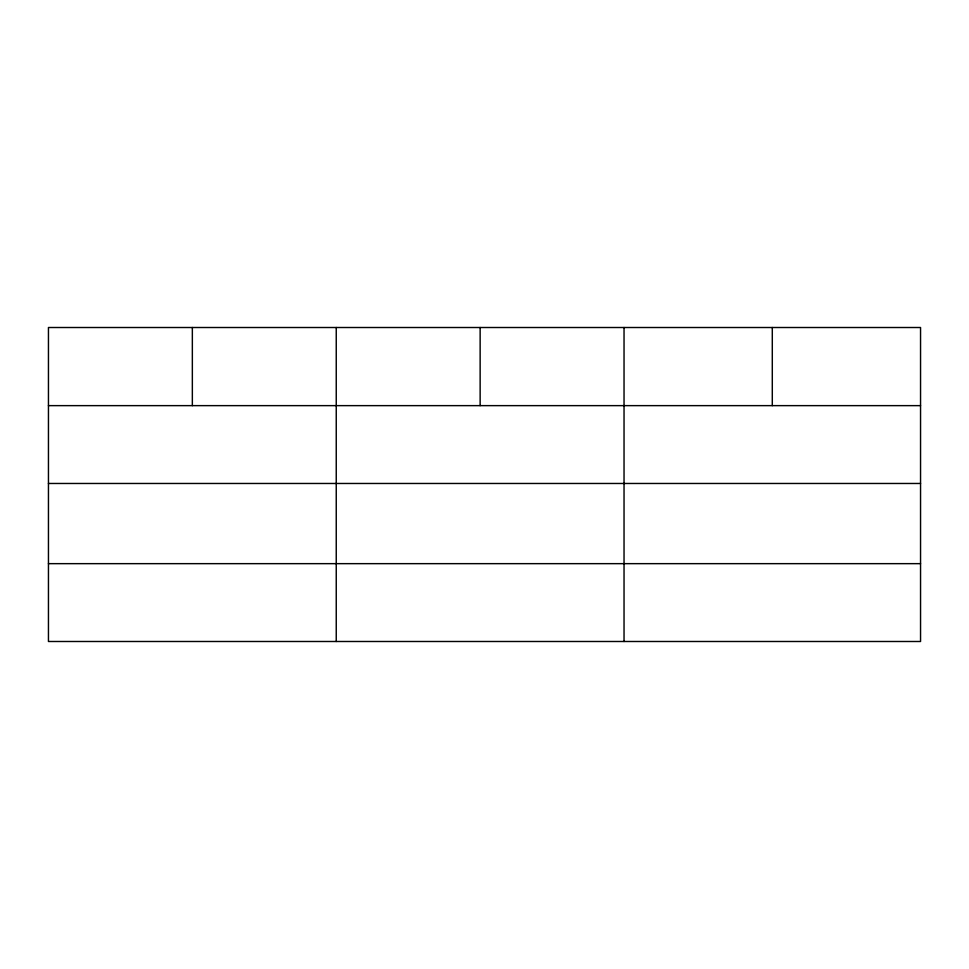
<?xml version="1.0" encoding="UTF-8"?>
<svg xmlns="http://www.w3.org/2000/svg" width="969" height="969" viewBox="0 0 969 969"><rect width="100%" height="100%" fill="white"/><g stroke="black" fill="none" stroke-linecap="round" stroke-linejoin="round"><path stroke-width="1.45" d="M920.55 483.47L920.55 327.51L48.45 327.51L48.45 641.49L920.55 641.49L920.55 483.47L48.45 483.47M48.45 405.636L920.55 405.636M48.45 563.655L920.55 563.655M772.293 327.51L772.293 405.636M624.036 327.51L624.036 641.49M480.139 327.51L480.139 405.636M336.243 327.51L336.243 641.49M192.346 327.51L192.346 405.636"/></g></svg>
